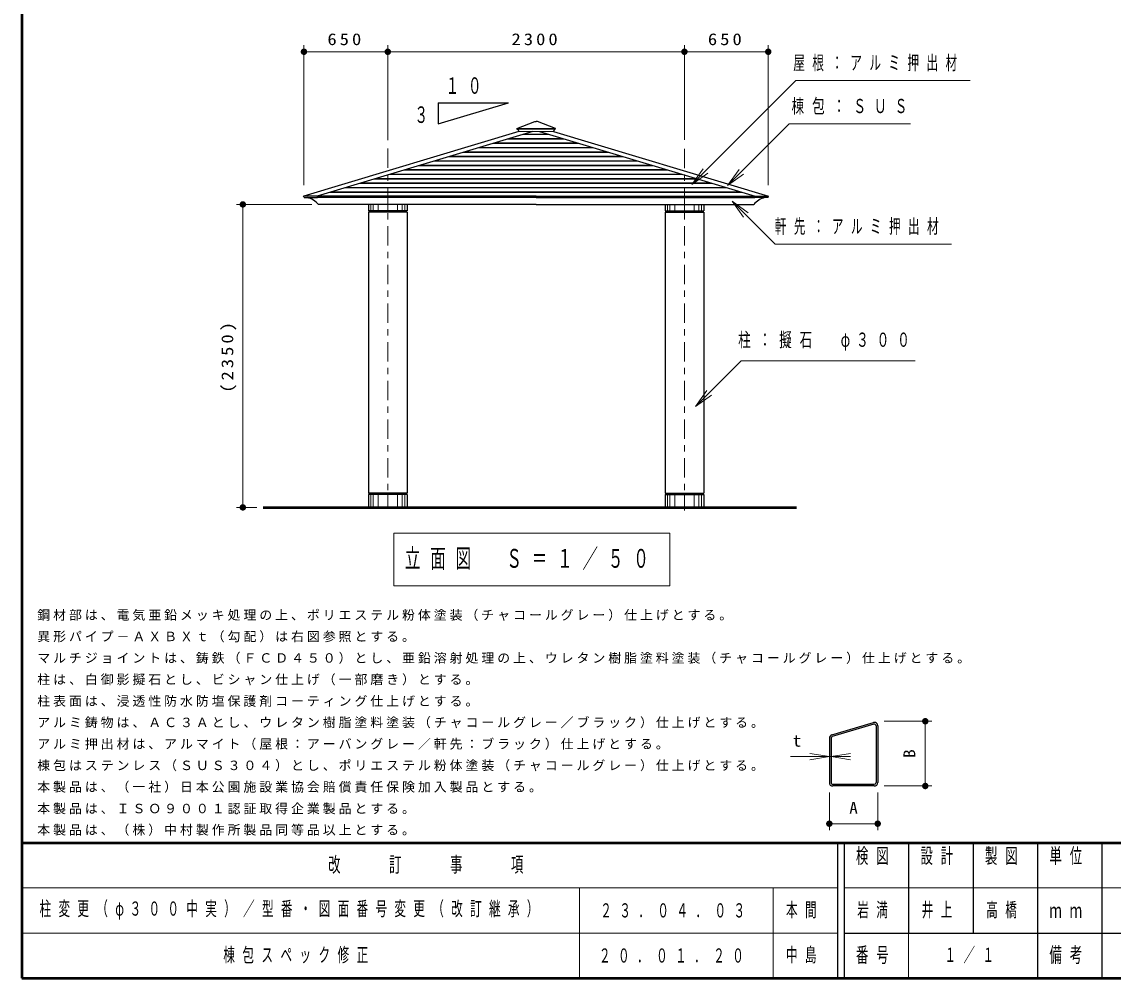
# Model space of a CAD drawing. Units: millimetres on the paper, with parts at other scales. Extents: x -365 to 0, y 0 to 257.
# Drawn here: x -365 to -195.8, y 0 to 148.4 of the extents above; entities that cross this region are included whole.
import ezdxf
from ezdxf.enums import TextEntityAlignment as Align

# ---------------------------------------------------------------- set-up
doc = ezdxf.new("R2010")
doc.units = ezdxf.units.MM
doc.linetypes.add('USER2', pattern=[6, 3, -1, 1, -1])
doc.layers.add('LY_1', color=190, linetype='Continuous', lineweight=25)
doc.layers.add('LY_3', color=7, linetype='Continuous', lineweight=13)
doc.styles.add('ＭＳ ゴシック', font='')
doc.styles.get('ＭＳ ゴシック').set_extended_font_data('MS Gothic')

# ---------------------------------------------------------------- blocks, each defined once
blk = doc.blocks.new('filled_dot')
at = {"color": 0, "linetype": 'Continuous', "lineweight": -2, "const_width": 1.25}
blk.add_lwpolyline([(-0.625, 0, 1), (0.625, 0, 1)], format="xyb", close=True, dxfattribs=at)
blk = doc.blocks.new('open_arrow')
at = {"color": 0, "linetype": 'Continuous', "lineweight": -2}
blk.add_lwpolyline([(7.5, 1.25), (0, 0), (7.5, -1.25)], dxfattribs=at)

msp = doc.modelspace()

# ---------------------------------------------------------------- linework, layer by layer
at = {"layer": 'LY_1', "color": 7, "lineweight": 13}
for p, q in [((-321.251, 123.039), (-321.251, 144.714)), ((-308.251, 130.001), (-308.251, 144.714)), ((-262.251, 130.032), (-262.251, 144.714)), ((-262.251, 130.113), (-262.251, 144.714)), ((-249.251, 123.039), (-249.251, 144.714)), ((-321.251, 143.714), (-308.251, 143.714)), ((-308.251, 143.714), (-262.251, 143.714)), ((-262.251, 143.714), (-249.251, 143.714)), ((-261.103, 123.104), (-259.336, 125.579)), ((-255.555, 122.96), (-253.787, 125.435)), ((-261.103, 123.104), (-258.982, 125.225)), ((-258.629, 124.872), (-261.103, 123.104)), ((-255.555, 122.96), (-253.433, 125.082)), ((-253.08, 124.728), (-255.555, 122.96)), ((-253.09, 118.047), (-254.858, 120.522)), ((-254.858, 120.522), (-252.383, 118.754)), ((-254.858, 120.522), (-252.736, 118.4)), ((-320.017, 120.038), (-331.728, 120.038)), ((-330.728, 73.038), (-330.728, 120.038)), ((-310.876, 120.038), (-310.876, 119.038)), ((-310.501, 120.038), (-310.501, 119.038)), ((-309.751, 120.038), (-309.751, 119.038)), ((-308.251, 120.038), (-308.251, 119.038)), ((-306.751, 120.038), (-306.751, 119.038)), ((-306.001, 120.038), (-306.001, 119.038)), ((-305.626, 120.038), (-305.626, 119.038)), ((-264.876, 120.038), (-264.876, 119.038)), ((-264.501, 120.038), (-264.501, 119.038)), ((-263.751, 120.038), (-263.751, 119.038)), ((-262.251, 120.038), (-262.251, 119.038)), ((-260.751, 120.038), (-260.751, 119.038)), ((-260.001, 120.038), (-260.001, 119.038)), ((-259.626, 120.038), (-259.626, 119.038)), ((-260.545, 88.678), (-258.778, 91.153)), ((-260.545, 88.678), (-258.424, 90.799)), ((-258.07, 90.445), (-260.545, 88.678)), ((-310.876, 75.038), (-310.876, 73.038)), ((-310.501, 75.038), (-310.501, 73.038)), ((-309.751, 75.038), (-309.751, 73.038)), ((-308.251, 75.038), (-308.251, 73.038)), ((-306.751, 75.038), (-306.751, 73.038)), ((-306.001, 75.038), (-306.001, 73.038)), ((-305.626, 75.038), (-305.626, 73.038)), ((-264.876, 75.038), (-264.876, 73.038)), ((-264.501, 75.038), (-264.501, 73.038)), ((-263.751, 75.038), (-263.751, 73.038)), ((-262.251, 75.038), (-262.251, 73.038)), ((-260.751, 75.038), (-260.751, 73.038)), ((-260.001, 75.038), (-260.001, 73.038)), ((-259.626, 75.038), (-259.626, 73.038)), ((-328.572, 73.038), (-331.728, 73.038)), ((-307.322, 69.024), (-307.322, 60.89)), ((-264.522, 69.024), (-307.322, 69.024)), ((-264.522, 60.89), (-264.522, 69.024)), ((-307.322, 60.89), (-264.522, 60.89)), ((-231.279, 39.864), (-223.899, 39.864)), ((-224.899, 39.864), (-224.899, 29.814)), ((-236.517, 34.365), (-245.802, 34.365)), ((-239.779, 28.814), (-239.779, 22.965)), ((-232.279, 28.814), (-232.279, 22.965)), ((-231.279, 29.814), (-223.899, 29.814)), ((-232.279, 23.965), (-239.779, 23.965))]:
    msp.add_line(p, q, dxfattribs=at)
at = {"layer": 'LY_1', "color": 7}
for p, q in [((-300.46, 135.788), (-289.536, 135.788)), ((-300.46, 135.788), (-300.46, 132.511)), ((-300.46, 132.511), (-289.536, 135.788)), ((-239.405, 37.726), (-232.955, 39.661)), ((-232.882, 39.416), (-239.332, 37.481)), ((-232.542, 39.158), (-232.542, 30.339)), ((-232.279, 39.158), (-232.279, 30.339)), ((-239.779, 37.223), (-239.779, 30.339)), ((-239.517, 37.223), (-239.517, 30.339)), ((-239.254, 30.076), (-232.804, 30.076)), ((-232.804, 29.814), (-239.254, 29.814))]:
    msp.add_line(p, q, dxfattribs=at)
at = {"layer": 'LY_1', "color": 2}
for p, q in [((-288.232, 131.806), (-285.449, 132.913)), ((-285.449, 132.913), (-285.251, 132.913)), ((-285.052, 132.913), (-285.251, 132.913)), ((-282.269, 131.806), (-285.052, 132.913)), ((-288.243, 131.78), (-288.214, 131.706)), ((-288.08, 131.693), (-287.944, 131.353)), ((-282.422, 131.693), (-282.557, 131.353)), ((-282.258, 131.78), (-282.288, 131.706))]:
    msp.add_line(p, q, dxfattribs=at)
at = {"layer": 'LY_1', "color": 131}
for p, q in [((-287.937, 131.335), (-321.275, 121.334)), ((-285.756, 131.34), (-319.212, 121.303)), ((-284.745, 131.34), (-251.29, 121.303)), ((-282.564, 131.335), (-249.227, 121.334)), ((-321.236, 121.095), (-321.296, 121.294)), ((-321.236, 121.095), (-319.149, 121.095)), ((-319.149, 121.095), (-319.212, 121.303)), ((-251.352, 121.095), (-251.29, 121.303)), ((-249.265, 121.095), (-251.352, 121.095)), ((-249.265, 121.095), (-249.205, 121.294))]:
    msp.add_line(p, q, dxfattribs=at)
at = {"layer": 'LY_1', "color": 2, "lineweight": 13}
for p, q in [((-288.241, 131.799), (-285.251, 131.799)), ((-288.195, 131.693), (-285.251, 131.693)), ((-287.925, 131.34), (-285.251, 131.34)), ((-282.26, 131.799), (-285.251, 131.799)), ((-282.306, 131.693), (-285.251, 131.693)), ((-282.576, 131.34), (-285.251, 131.34))]:
    msp.add_line(p, q, dxfattribs=at)
at = {"layer": 'LY_1', "color": 12, "lineweight": 13}
for p, q in [((-287.343, 130.864), (-285.251, 130.864)), ((-287.029, 130.958), (-285.251, 130.958)), ((-283.473, 130.958), (-285.251, 130.958)), ((-283.158, 130.864), (-285.251, 130.864)), ((-294.239, 128.795), (-285.251, 128.795)), ((-293.925, 128.889), (-285.251, 128.889)), ((-291.941, 129.485), (-285.251, 129.485)), ((-291.626, 129.579), (-285.251, 129.579)), ((-289.642, 130.174), (-285.251, 130.174)), ((-289.327, 130.269), (-285.251, 130.269)), ((-281.174, 130.269), (-285.251, 130.269)), ((-280.86, 130.174), (-285.251, 130.174)), ((-278.875, 129.579), (-285.251, 129.579)), ((-278.561, 129.485), (-285.251, 129.485)), ((-276.576, 128.889), (-285.251, 128.889)), ((-276.262, 128.795), (-285.251, 128.795)), ((-298.837, 127.416), (-285.251, 127.416)), ((-298.523, 127.51), (-285.251, 127.51)), ((-296.538, 128.105), (-285.251, 128.105)), ((-296.224, 128.2), (-285.251, 128.2)), ((-274.278, 128.2), (-285.251, 128.2)), ((-273.963, 128.105), (-285.251, 128.105)), ((-271.979, 127.51), (-285.251, 127.51)), ((-271.664, 127.416), (-285.251, 127.416)), ((-305.733, 125.347), (-285.251, 125.347)), ((-305.419, 125.441), (-285.251, 125.441)), ((-303.434, 126.037), (-285.251, 126.037)), ((-303.12, 126.131), (-285.251, 126.131)), ((-301.136, 126.726), (-285.251, 126.726)), ((-300.821, 126.821), (-285.251, 126.821)), ((-269.68, 126.821), (-285.251, 126.821)), ((-269.366, 126.726), (-285.251, 126.726)), ((-267.381, 126.131), (-285.251, 126.131)), ((-267.067, 126.037), (-285.251, 126.037)), ((-265.082, 125.441), (-285.251, 125.441)), ((-264.768, 125.347), (-285.251, 125.347)), ((-310.331, 123.968), (-285.251, 123.968)), ((-310.016, 124.062), (-285.251, 124.062)), ((-308.032, 124.657), (-285.251, 124.657)), ((-307.718, 124.752), (-285.251, 124.752)), ((-262.784, 124.752), (-285.251, 124.752)), ((-262.469, 124.657), (-285.251, 124.657)), ((-260.485, 124.062), (-285.251, 124.062)), ((-260.171, 123.968), (-285.251, 123.968)), ((-317.227, 121.899), (-285.251, 121.899)), ((-316.913, 121.993), (-285.251, 121.993)), ((-314.928, 122.588), (-285.251, 122.588)), ((-314.614, 122.683), (-285.251, 122.683)), ((-312.63, 123.278), (-285.251, 123.278)), ((-312.315, 123.372), (-285.251, 123.372)), ((-258.186, 123.372), (-285.251, 123.372)), ((-257.872, 123.278), (-285.251, 123.278)), ((-255.887, 122.683), (-285.251, 122.683)), ((-255.573, 122.588), (-285.251, 122.588)), ((-253.589, 121.993), (-285.251, 121.993)), ((-253.274, 121.899), (-285.251, 121.899))]:
    msp.add_line(p, q, dxfattribs=at)
at = {"layer": 'LY_1', "color": 7, "linetype": 'USER2', "lineweight": 13}
for p, q in [((-308.251, 128.685), (-308.251, 73.038)), ((-262.251, 128.683), (-262.251, 72.558))]:
    msp.add_line(p, q, dxfattribs=at)
at = {"layer": 'LY_1', "color": 4}
for p, q in [((-285.251, 121.303), (-321.251, 121.303)), ((-285.251, 121.117), (-319.155, 121.117)), ((-285.251, 121.303), (-249.251, 121.303)), ((-285.251, 121.117), (-251.346, 121.117)), ((-285.251, 120.038), (-319.017, 120.038)), ((-311.251, 120.038), (-311.251, 119.038)), ((-305.251, 119.038), (-311.251, 119.038)), ((-311.251, 118.838), (-311.251, 75.238)), ((-305.251, 118.838), (-311.251, 118.838)), ((-311.166, 119.038), (-311.166, 118.838)), ((-305.337, 119.038), (-305.337, 118.838)), ((-305.251, 120.038), (-305.251, 119.038)), ((-305.251, 118.838), (-305.251, 75.238)), ((-285.251, 120.038), (-251.485, 120.038)), ((-265.251, 120.038), (-265.251, 119.038)), ((-265.251, 119.038), (-259.251, 119.038)), ((-265.251, 118.838), (-265.251, 75.238)), ((-265.251, 118.838), (-259.251, 118.838)), ((-265.165, 119.038), (-265.165, 118.838)), ((-259.336, 119.038), (-259.336, 118.838)), ((-259.251, 120.038), (-259.251, 119.038)), ((-259.251, 118.838), (-259.251, 75.238)), ((-305.251, 75.238), (-311.251, 75.238)), ((-311.251, 75.038), (-311.251, 73.038)), ((-305.251, 75.038), (-311.251, 75.038)), ((-311.166, 75.238), (-311.166, 75.038)), ((-305.337, 75.238), (-305.337, 75.038)), ((-305.251, 75.038), (-305.251, 73.038)), ((-265.251, 75.238), (-259.251, 75.238)), ((-265.251, 75.038), (-265.251, 73.038)), ((-265.251, 75.038), (-259.251, 75.038)), ((-265.165, 75.238), (-265.165, 75.038)), ((-259.336, 75.238), (-259.336, 75.038)), ((-259.251, 75.038), (-259.251, 73.038))]:
    msp.add_line(p, q, dxfattribs=at)
at = {"layer": 'LY_1', "color": 7, "lineweight": 50}
msp.add_line((-327.572, 73.038), (-244.846, 73.038), dxfattribs=at)
at = {"layer": 'LY_1', "color": 7, "lineweight": 13}
for points in [[(-261.103, 123.104), (-244.958, 139.25), (-217.958, 139.25)], [(-255.555, 122.96), (-245.983, 132.532), (-227.183, 132.532)], [(-254.858, 120.522), (-248.205, 113.869), (-220.823, 113.869)], [(-260.545, 88.678), (-253.474, 95.749), (-226.458, 95.749)]]:
    msp.add_lwpolyline(points, dxfattribs=at)
at = {"layer": 'LY_1', "color": 2}
for centre, start, end in [((-288.225, 131.788), 111.7, 201.7), ((-288.195, 131.713), 201.7, 270), ((-287.925, 131.36), 196.7, 270), ((-282.576, 131.36), 270, 343.3), ((-282.306, 131.713), 270, 338.3), ((-282.277, 131.788), 338.3, 68.3)]:
    msp.add_arc(centre, 0.02, start, end, dxfattribs=at)
at = {"layer": 'LY_1', "color": 131}
for centre, start, end in [((-321.266, 121.304), 106.69924, 196.69924), ((-249.236, 121.304), 343.30076, 73.30076)]:
    msp.add_arc(centre, 0.032, start, end, dxfattribs=at)
at = {"layer": 'LY_1', "color": 4}
for centre, start, end in [((-321.468, 117.981), 40.00125, 76.72173), ((-249.033, 117.981), 103.27827, 139.99875)]:
    msp.add_arc(centre, 3.2, start, end, dxfattribs=at)
at = {"layer": 'LY_1', "color": 7}
for centre, radius, start, end in [((-232.804, 39.158), 0.525, 0, 106.69926), ((-232.804, 39.158), 0.263, 0, 106.70022), ((-239.254, 37.223), 0.525, 106.69783, 179.99996), ((-239.254, 37.223), 0.263, 106.70023, 179.99996), ((-239.254, 30.339), 0.525, 179.99998, 270.00003), ((-239.254, 30.339), 0.263, 179.99998, 270.00003), ((-232.804, 30.339), 0.525, 270.00002, 0), ((-232.804, 30.339), 0.263, 270.00002, 0)]:
    msp.add_arc(centre, radius, start, end, dxfattribs=at)
at = {"layer": 'LY_3', "lineweight": 50}
for p, q in [((-365, 257), (-365, 0)), ((-365, 21), (0, 21)), ((-365, 0), (0, 0))]:
    msp.add_line(p, q, dxfattribs=at)
at = {"layer": 'LY_3', "color": 211, "lineweight": 25}
for p, q in [((-238.5, 21), (-238.5, 0)), ((-237.5, 21), (-237.5, 0)), ((-227.5, 21), (-227.5, 7)), ((-217.5, 21), (-217.5, 7)), ((-207.5, 21), (-207.5, 0)), ((-197.5, 21), (-197.5, 7)), ((-237.5, 7), (0, 7))]:
    msp.add_line(p, q, dxfattribs=at)
at = {"layer": 'LY_3'}
for p, q in [((-365, 14), (-238.5, 14)), ((-278.5, 14), (-278.5, 0)), ((-248.5, 14), (-248.5, 0)), ((-237.5, 14), (-182.5, 14)), ((-365, 7), (-238.5, 7)), ((-227.5, 7), (-227.5, 0))]:
    msp.add_line(p, q, dxfattribs=at)
at = {"layer": 'LY_3', "lineweight": 25}
msp.add_line((-197.5, 7), (-197.5, 0), dxfattribs=at)

# ---------------------------------------------------------------- block references
at = {"layer": 'LY_1', "color": 7, "lineweight": 13, "xscale": 0.4, "yscale": 0.4}
for name, p in [('filled_dot', (-321.251, 143.714)), ('filled_dot', (-262.251, 143.714)), ('open_arrow', (-239.517, 34.365)), ('filled_dot', (-239.779, 23.965))]:
    msp.add_blockref(name, p, dxfattribs=at)
for name, p, rotation in [('filled_dot', (-308.251, 143.714), 180), ('filled_dot', (-262.251, 143.714), 180), ('filled_dot', (-249.251, 143.714), 180), ('filled_dot', (-330.728, 120.038), 270), ('filled_dot', (-330.728, 73.038), 90), ('filled_dot', (-224.899, 39.864), 270), ('open_arrow', (-239.779, 34.365), 180), ('filled_dot', (-224.899, 29.814), 90), ('filled_dot', (-232.279, 23.965), 180)]:
    msp.add_blockref(name, p, dxfattribs=dict(at, rotation=rotation))

# ---------------------------------------------------------------- texts
at = {"layer": 'LY_1', "color": 7, "style": 'ＭＳ ゴシック', "width": 0.6}
msp.add_text('３', height=2.566, dxfattribs=at).set_placement((-303.064, 133.957), align=Align.MIDDLE_CENTER)
at = {"layer": 'LY_1', "color": 7, "style": 'ＭＳ ゴシック', "width": 1.05}
for s, p in [('t', (-244.802, 35.365)), ('A', (-236.029, 24.965))]:
    msp.add_text(s, height=1.833, dxfattribs=at).set_placement(p, align=Align.BOTTOM_CENTER)
msp.add_text('B', height=1.833, rotation=90, dxfattribs=at).set_placement((-225.899, 34.839), align=Align.BOTTOM_CENTER)
at = {"layer": 'LY_1', "color": 7, "style": 'ＭＳ ゴシック'}
for s, insert, char_height, attachment_point in [('\\T1.33;\\W1.15;650', (-314.751, 144.714), 1.833, 8), ('\\T1.33;\\W1.15;2300', (-285.251, 144.714), 1.833, 8), ('\\T1.33;\\W1.15;650', (-255.751, 144.714), 1.833, 8), ('\\T1.64;\\W0.6;屋根：アルミ押出材', (-245.374, 141.9), 2.199, 4), ('\\T1.64;\\W0.6;１０', (-295.821, 138.45), 2.566, 5), ('\\T1.64;\\W0.65;棟包：ＳＵＳ', (-245.638, 135.182), 2.199, 4), ('\\T1.64;\\W0.6;軒先：アルミ押出材', (-248.24, 116.519), 2.199, 4), ('\\T1.63;\\W0.65;柱：擬石\u3000φ３００', (-253.916, 98.749), 2.199, 4), ('\\T1.64;\\W0.6;立面図\u3000Ｓ＝１／５０', (-285.922, 64.957), 2.933, 5), ('\\T1.23;鋼材部は、電気亜鉛メッキ処理の上、ポリエステル粉体塗装（チャコールグレー）仕上げとする。', (-362.607, 55.422), 1.466, 7), ('\\T1.23;異形パイプ－ＡＸＢＸｔ（勾配）は右図参照とする。', (-362.607, 52.089), 1.466, 7), ('\\T1.23;マルチジョイントは、鋳鉄（ＦＣＤ４５０）とし、亜鉛溶射処理の上、ウレタン樹脂塗料塗装（チャコールグレー）仕上げとする。', (-362.607, 48.755), 1.466, 7), ('\\T1.23;柱は、白御影擬石とし、ビシャン仕上げ（一部磨き）とする。', (-362.607, 45.422), 1.466, 7), ('\\T1.23;柱表面は、浸透性防水防塩保護剤コーティング仕上げとする。', (-362.607, 42.089), 1.466, 7), ('\\T1.23;アルミ鋳物は、ＡＣ３Ａとし、ウレタン樹脂塗料塗装（チャコールグレー／ブラック）仕上げとする。', (-362.607, 38.755), 1.466, 7), ('\\T1.23;アルミ押出材は、アルマイト（屋根：アーバングレー／軒先：ブラック）仕上げとする。', (-362.607, 35.422), 1.466, 7), ('\\T1.23;棟包はステンレス（ＳＵＳ３０４）とし、ポリエステル粉体塗装（チャコールグレー）仕上げとする。', (-362.607, 32.089), 1.466, 7), ('\\T1.23;本製品は、（一社）日本公園施設業協会賠償責任保険加入製品とする。', (-362.607, 28.755), 1.466, 7), ('\\T1.23;本製品は、ＩＳＯ９００１認証取得企業製品とする。', (-362.607, 25.422), 1.466, 7), ('\\T1.23;本製品は、（株）中村製作所製品同等品以上とする。', (-362.607, 22.089), 1.466, 7), ('\\T1.63;\\W0.6;柱変更（φ３００中実）／型番・図面番号変更（改訂継承）', (-362.25, 10.5), 2.199, 4), ('\\T1.64;\\W0.6;本間', (-246.5, 10.5), 2.199, 4), ('\\T1.64;\\W0.6;岩満', (-232.5, 10.5), 2.199, 5), ('\\T1.64;\\W0.6;井上', (-222.5, 10.5), 2.199, 5), ('\\T1.64;\\W0.6;高橋', (-212.5, 10.5), 2.199, 5), ('\\T1.64;\\W0.6;２３．０４．０３', (-263.5, 10.5), 2.199, 5), ('\\T1.64;\\W0.6;棟包スペック修正', (-333.75, 3.5), 2.199, 4), ('\\T1.64;\\W0.6;２０．０１．２０', (-275.5, 3.5), 2.199, 4), ('\\T1.64;\\W0.6;中島', (-246.5, 3.5), 2.199, 4), ('\\T1.64;\\W0.6;１／１', (-217.5, 3.5), 2.199, 5)]:
    msp.add_mtext(s, dxfattribs=dict(at, insert=insert, char_height=char_height, attachment_point=attachment_point))
at = {"layer": 'LY_1', "color": 7, "insert": (-331.728, 96.538), "char_height": 1.833, "attachment_point": 8, "rotation": 90, "style": 'ＭＳ ゴシック'}
msp.add_mtext('\\T1.33;\\W1.15;(2350)', dxfattribs=at)
at = {"layer": 'LY_3', "color": 4, "char_height": 2.346, "style": 'ＭＳ ゴシック'}
for s, insert, attachment_point in [('\\T1.64;\\W0.6;検図', (-232.5, 20.167), 2), ('\\T1.64;\\W0.6;設計', (-222.5, 20.167), 2), ('\\T1.64;\\W0.6;製図', (-212.5, 20.167), 2), ('\\T1.64;\\W0.6;単位', (-202.5, 20.167), 2), ('\\T1.64;\\W0.6;改\u3000\u3000訂\u3000\u3000事\u3000\u3000項', (-301.75, 17.5), 5), ('\\T1.64;\\W0.6;ｍｍ', (-202.5, 10.5), 5), ('\\T1.64;\\W0.6;番号', (-232.5, 3.5), 5), ('\\T1.64;\\W0.6;備考', (-202.5, 3.5), 5)]:
    msp.add_mtext(s, dxfattribs=dict(at, insert=insert, attachment_point=attachment_point))

doc.saveas('drawing.dxf')
